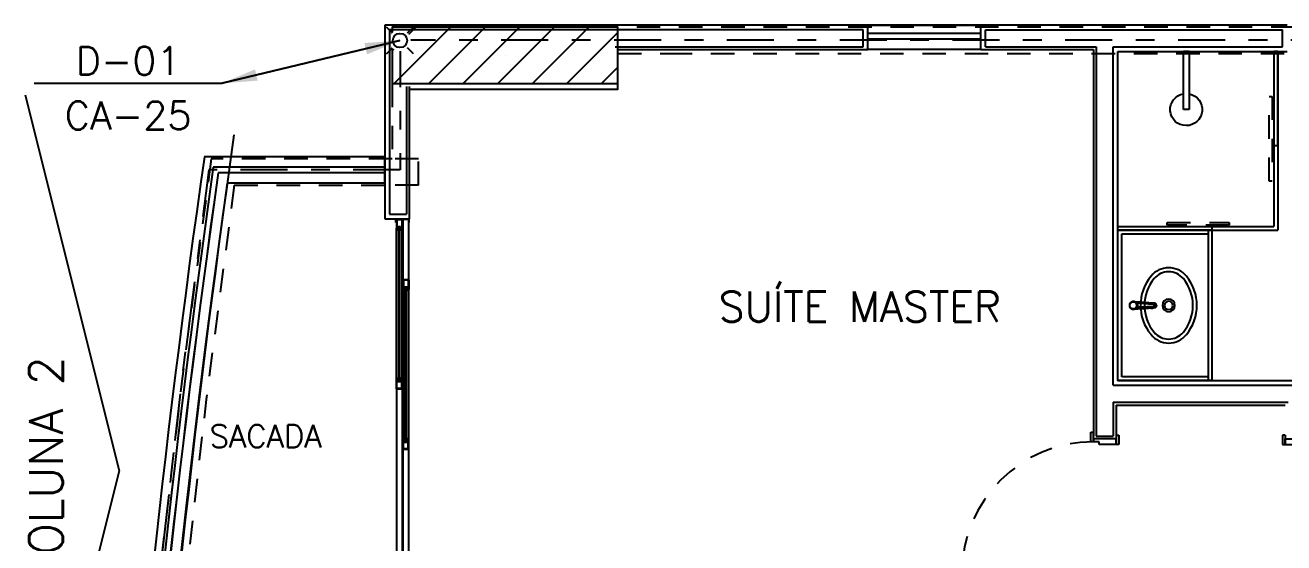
# Model space of a CAD drawing. Header units: millimetres. Extents: x 188.6 to 263.2, y 40.1 to 120.1.
# Drawn here: x 205.62 to 212.32, y 78.54 to 81.29 of the extents above; entities that cross this region are included whole.
import ezdxf
from ezdxf.enums import TextEntityAlignment as Align

# ---------------------------------------------------------------- set-up
doc = ezdxf.new("R2010")
doc.units = ezdxf.units.MM
doc.set_wipeout_variables(frame=1)
for name, pattern in [('ACAD_ISO14W100', [24, 12, -3, 0, -3, 0, -3, 0, -3]), ('DASHDOT2', [0.5, 0.25, -0.125, 0, -0.125]), ('HIDDEN2', [0.1875, 0.125, -0.0625]), ('XREF-TIPO$0$HIDDEN2', [0.1875, 0.125, -0.0625])]:
    doc.linetypes.add(name, pattern=pattern)
for name, color, linetype in [('ARQ', 8, 'Continuous'), ('ARQ-TXT', 8, 'Continuous'), ('ESTR-PILARES', 11, 'Continuous'), ('ESTR-VIGAS', 11, 'HIDDEN2'), ('ESTRUTURA', 7, 'Continuous'), ('SPDA-COL', 7, 'Continuous'), ('SPDA-D', 164, 'Continuous'), ('SPDA-MALHA', 162, 'ACAD_ISO14W100')]:
    doc.layers.add(name, color=color, linetype=linetype)
doc.styles.add('60-75', font='romans.shx', dxfattribs={"height": 0.12})
doc.styles.add('MC-ROMANS', font='romans')
doc.styles.add('ROMANS', font='ROMANS.SHX', dxfattribs={"height": 0.15})
doc.dimstyles.new('IND75', dxfattribs={"dimtxt": 0.15, "dimasz": 0.1875, "dimexe": 0.15, "dimexo": 0, "dimgap": 0.1, "dimtad": 1, "dimzin": 10, "dimdsep": 46, "dimtxsty": '60-75', "dimcen": 0, "dimclrd": 256, "dimclre": 1, "dimclrt": 256, "dimadec": 0, "dimazin": 0, "dimtfac": 1, "dimtix": 1, "dimtmove": 2, "dimatfit": 3, "dimfxl": 0.15, "dimtolj": 1, "dimtzin": 6, "dimarcsym": 0})

# ---------------------------------------------------------------- blocks, each defined once
blk = doc.blocks.new('INDU')
at = {"color": 7}
blk.add_line((-0.005, 0), (0.005, 0), dxfattribs=at)
at = {"style": 'ROMANS'}
for tag, p in [('TQ-01', (0, 0.001189)), ('100', (0, -0.001718))]:
    blk.add_attdef(tag, text='', height=0.0015, dxfattribs=at).set_placement(p, align=Align.MIDDLE)
blk = doc.blocks.new('cap')
blk.add_wipeout([(0.0003, 0.075), (-0.0036, 0.0749), (-0.0076, 0.0746), (-0.0115, 0.0741), (-0.0153, 0.0734), (-0.0191, 0.0725), (-0.0229, 0.0714), (-0.0266, 0.0701), (-0.0302, 0.0686), (-0.0338, 0.067), (-0.0373, 0.0651), (-0.0406, 0.0631), (-0.0439, 0.0608), (-0.047, 0.0585), (-0.05, 0.0559), (-0.0528, 0.0532), (-0.0555, 0.0504), (-0.0581, 0.0474), (-0.0605, 0.0443), (-0.0627, 0.0411), (-0.0648, 0.0377), (-0.0667, 0.0343), (-0.0684, 0.0308), (-0.0699, 0.0271), (-0.0712, 0.0234), (-0.0724, 0.0197), (-0.0733, 0.0159), (-0.074, 0.012), (-0.0746, 0.0081), (-0.0749, 0.0042), (-0.075, 0.0003), (-0.0749, -0.0036), (-0.0746, -0.0076), (-0.0741, -0.0115), (-0.0734, -0.0153), (-0.0725, -0.0191), (-0.0714, -0.0229), (-0.0701, -0.0266), (-0.0686, -0.0302), (-0.067, -0.0338), (-0.0651, -0.0373), (-0.0631, -0.0406), (-0.0608, -0.0439), (-0.0585, -0.047), (-0.0559, -0.05), (-0.0532, -0.0528), (-0.0504, -0.0555), (-0.0474, -0.0581), (-0.0443, -0.0605), (-0.0411, -0.0627), (-0.0377, -0.0648), (-0.0343, -0.0667), (-0.0308, -0.0684), (-0.0271, -0.0699), (-0.0234, -0.0712), (-0.0197, -0.0724), (-0.0159, -0.0733), (-0.012, -0.074), (-0.0081, -0.0746), (-0.0042, -0.0749), (-0.0003, -0.075), (0.0036, -0.0749), (0.0076, -0.0746), (0.0115, -0.0741), (0.0153, -0.0734), (0.0191, -0.0725), (0.0229, -0.0714), (0.0266, -0.0701), (0.0302, -0.0686), (0.0338, -0.067), (0.0373, -0.0651), (0.0406, -0.0631), (0.0439, -0.0608), (0.047, -0.0585), (0.05, -0.0559), (0.0528, -0.0532), (0.0555, -0.0504), (0.0581, -0.0474), (0.0605, -0.0443), (0.0627, -0.0411), (0.0648, -0.0377), (0.0667, -0.0343), (0.0684, -0.0308), (0.0699, -0.0271), (0.0712, -0.0234), (0.0724, -0.0197), (0.0733, -0.0159), (0.074, -0.012), (0.0746, -0.0081), (0.0749, -0.0042), (0.075, -0.0003), (0.0749, 0.0036), (0.0746, 0.0076), (0.0741, 0.0115), (0.0734, 0.0153), (0.0725, 0.0191), (0.0714, 0.0229), (0.0701, 0.0266), (0.0686, 0.0302), (0.067, 0.0338), (0.0651, 0.0373), (0.0631, 0.0406), (0.0608, 0.0439), (0.0585, 0.047), (0.0559, 0.05), (0.0532, 0.0528), (0.0504, 0.0555), (0.0474, 0.0581), (0.0443, 0.0605), (0.0411, 0.0627), (0.0377, 0.0648), (0.0343, 0.0667), (0.0308, 0.0684), (0.0271, 0.0699), (0.0234, 0.0712), (0.0197, 0.0724), (0.0159, 0.0733), (0.012, 0.074), (0.0081, 0.0746), (0.0042, 0.0749)])
for p, q in [((-0.053, 0.053), (-0.0955, 0.0955)), ((0.053, 0.053), (0.0955, 0.0955)), ((-0.0955, -0.0955), (-0.053, -0.053)), ((0.0955, -0.0955), (0.053, -0.053))]:
    blk.add_line(p, q)
blk.add_circle((0, 0), 0.0504)
blk = doc.blocks.new('XREF-TIPO$0$CHUVEIRO')
at = {"color": 0}
for p, q in [((216.39, 104.5817), (216.39, 104.8912)), ((216.39, 104.8912), (216.42, 104.8912)), ((216.42, 104.8912), (216.42, 104.5817)), ((216.39, 104.5817), (216.42, 104.5817))]:
    blk.add_line(p, q, dxfattribs=at)
at = {"color": 0, "extrusion": (0, 0, -1)}
blk.add_ellipse((216.4058, 104.8916), major_axis=(-0.0851, 0), ratio=1, start_param=4.898771, end_param=10.827741, dxfattribs=at)
blk = doc.blocks.new('XREF-TIPO$0$L59_p')
at = {"color": 252}
blk.add_lwpolyline([(0.1556, 0.0941, 0.358974), (-0.1556, 0.0941, 0.471698), (-0.1556, -0.0941, 0.358974), (0.1556, -0.0941, 0.471698)], format="xyb", close=True, dxfattribs=at)
for points in [[(0.1422, 0.0779, 0.358974), (-0.1422, 0.0779, 0.471698), (-0.1422, -0.0779, 0.358974), (0.1422, -0.0779, 0.471698)], [(0, 0.0225, 1), (0, -0.0225, 1)]]:
    blk.add_lwpolyline(points, format="xyb", close=True)
blk.add_lwpolyline([(0.0335, 0, 336.274616), (0.0335, -0.0004)], format="xyb")
blk = doc.blocks.new('XREF-TIPO$0$1198c35_p')
for p, q in [((-0.0114, 0.0111), (-0.0114, 0.0115)), ((-0.0114, 0.0111), (-0.0114, 0.0111)), ((0.0297, 0.0128), (0.0297, 0.0128)), ((0.0297, 0.0126), (0.0297, 0.0127)), ((0.004, -0.0054), (0.004, -0.0073)), ((0.004, -0.0054), (0.0141, -0.0054)), ((0.0141, -0.0073), (0.004, -0.0073)), ((0.0141, -0.0054), (0.0141, -0.0073)), ((0.0054, -0.0974), (0.0128, -0.0974)), ((0.0061, -0.1075), (0.0121, -0.1075)), ((0.0226, -0.0968), (0.0226, -0.097))]:
    blk.add_line(p, q)
for points in [[(-0.0077, -0.0516, 0), (-0.0078, -0.0508, 0), (-0.0078, -0.0496, 0), (-0.0079, -0.0488, 0), (-0.008, -0.0479, 0), (-0.008, -0.0476, 0), (-0.008, -0.0474, 0), (-0.008, -0.0471, 0), (-0.008, -0.0468, 0), (-0.008, -0.0466, 0), (-0.0081, -0.0463, 0), (-0.0082, -0.0435, 0), (-0.0084, -0.0409, 0), (-0.0086, -0.0384, 0), (-0.0087, -0.0361, 0), (-0.0088, -0.0347, 0), (-0.0089, -0.033, 0), (-0.009, -0.0313, 0), (-0.0091, -0.0297, 0), (-0.0092, -0.0281, 0), (-0.0094, -0.0246, 0), (-0.0096, -0.0211, 0), (-0.0098, -0.0177, 0), (-0.01, -0.0141, 0), (-0.0104, -0.0076, 0), (-0.0108, -0.0012, 0), (-0.0111, 0.005, 0), (-0.0114, 0.0111, 0)], [(-0.0088, -0.0025, 0), (-0.0096, 0.0002, 0), (-0.0102, 0.003, 0), (-0.0109, 0.0065, 0), (-0.0112, 0.0086, 0), (-0.0113, 0.0098, 0), (-0.0114, 0.0105, 0), (-0.0114, 0.0108, 0), (-0.0114, 0.0108, 0), (-0.0114, 0.0109, 0), (-0.0114, 0.011, 0), (-0.0114, 0.011, 0), (-0.0114, 0.0111, 0), (-0.0114, 0.0111, 0), (-0.0114, 0.0111, 0), (-0.0114, 0.0111, 0), (-0.0114, 0.0111, 0), (-0.0114, 0.0111, 0)], [(-0.0086, 0.0036, 0), (-0.0081, 0.0025, 0), (-0.0079, 0.0012, 0), (-0.008, -0.0002, 0), (-0.0084, -0.0016, 0), (-0.0088, -0.0025, 0)], [(-0.0086, 0.0036, 0), (-0.0082, 0.0029, 0), (-0.0075, 0.0019, 0), (-0.0067, 0.001, 0), (-0.0058, 0, 0), (-0.0047, -0.0009, 0), (-0.0035, -0.0019, 0), (-0.0023, -0.0027, 0), (-0.0014, -0.0033, 0), (-0.0005, -0.0037, 0), (0.0005, -0.0042, 0), (0.0014, -0.0046, 0)], [(0.0194, -0.0033, 0), (0.0205, -0.0026, 0), (0.022, -0.0016, 0), (0.0233, -0.0004, 0), (0.0242, 0.0004, 0), (0.0251, 0.0013, 0), (0.0257, 0.0022, 0), (0.0264, 0.0031, 0), (0.027, 0.0042, 0), (0.0277, 0.0053, 0)], [(0.0279, 0.0002, 0), (0.0277, -0.0007, 0), (0.0274, -0.0016, 0), (0.0271, -0.0024, 0), (0.0267, -0.0032, 0), (0.0264, -0.0037, 0), (0.026, -0.0042, 0), (0.0258, -0.0045, 0), (0.0255, -0.0047, 0), (0.0252, -0.005, 0), (0.0248, -0.0052, 0), (0.0244, -0.0054, 0), (0.0242, -0.0055, 0), (0.0239, -0.0056, 0), (0.0236, -0.0057, 0), (0.0232, -0.0058, 0), (0.0227, -0.0059, 0), (0.0221, -0.006, 0), (0.0217, -0.006, 0), (0.0213, -0.0061, 0), (0.0209, -0.0062, 0), (0.0208, -0.0063, 0), (0.0206, -0.0063, 0), (0.0204, -0.0064, 0), (0.0203, -0.0065, 0)], [(0.0297, 0.0125, 0), (0.0285, -0.0088, 0), (0.0273, -0.0301, 0), (0.0259, -0.0514, 0), (0.0247, -0.0689, 0), (0.0234, -0.0865, 0), (0.0227, -0.0952, 0), (0.0226, -0.0962, 0), (0.0226, -0.0966, 0), (0.0226, -0.0968, 0)], [(0.0277, 0.0053, 0), (0.0273, 0.0042, 0), (0.0272, 0.0029, 0), (0.0274, 0.0015, 0), (0.0279, 0.0002, 0)], [(0.0297, 0.0125, 0), (0.0297, 0.0125, 0), (0.0297, 0.0125, 0), (0.0297, 0.0125, 0), (0.0297, 0.0125, 0), (0.0297, 0.0125, 0), (0.0297, 0.0125, 0), (0.0297, 0.0125, 0), (0.0297, 0.0124, 0), (0.0297, 0.0124, 0), (0.0297, 0.0123, 0), (0.0296, 0.0123, 0), (0.0296, 0.0121, 0), (0.0296, 0.0112, 0), (0.0295, 0.0103, 0), (0.0291, 0.0066, 0), (0.0285, 0.0029, 0), (0.0279, 0.0002, 0)], [(0.0011, -0.0071, 0), (0.0011, -0.0071, 0), (0.001, -0.0071, 0), (0.0008, -0.0071, 0), (0.0006, -0.0071, 0), (0.0003, -0.0071, 0), (0, -0.0071, 0), (-0.0008, -0.0073, 0), (-0.0016, -0.0074, 0), (-0.0021, -0.0075, 0), (-0.0027, -0.0075, 0), (-0.003, -0.0076, 0), (-0.0034, -0.0076, 0), (-0.0037, -0.0076, 0), (-0.004, -0.0075, 0), (-0.0042, -0.0075, 0), (-0.0045, -0.0074, 0), (-0.0048, -0.0074, 0), (-0.0051, -0.0073, 0), (-0.0055, -0.0071, 0), (-0.0059, -0.0069, 0), (-0.0061, -0.0067, 0), (-0.0064, -0.0066, 0), (-0.0067, -0.0062, 0), (-0.0071, -0.0059, 0), (-0.0074, -0.0055, 0), (-0.0077, -0.0051, 0), (-0.008, -0.0044, 0), (-0.0084, -0.0037, 0), (-0.0086, -0.0031, 0), (-0.0088, -0.0025, 0)], [(-0.0058, -0.0785, 0), (-0.0059, -0.0776, 0), (-0.0059, -0.0772, 0), (-0.006, -0.0767, 0), (-0.006, -0.0762, 0), (-0.006, -0.0756, 0), (-0.0061, -0.0751, 0), (-0.0061, -0.0748, 0), (-0.0061, -0.0745, 0), (-0.0061, -0.0742, 0), (-0.0063, -0.0726, 0), (-0.0064, -0.0709, 0), (-0.0065, -0.0691, 0), (-0.0066, -0.0672, 0), (-0.0068, -0.0652, 0), (-0.0069, -0.0632, 0), (-0.007, -0.0614, 0), (-0.0072, -0.0597, 0), (-0.0073, -0.0579, 0), (-0.0074, -0.0561, 0), (-0.0074, -0.0556, 0), (-0.0075, -0.0551, 0), (-0.0075, -0.0549, 0), (-0.0075, -0.0548, 0), (-0.0075, -0.0547, 0), (-0.0075, -0.0544, 0), (-0.0076, -0.054, 0), (-0.0076, -0.0534, 0), (-0.0076, -0.0527, 0), (-0.0077, -0.0518, 0), (-0.0077, -0.0516, 0)], [(0.0011, -0.0071, 0), (0.0012, -0.0103, 0), (0.0013, -0.0136, 0), (0.0014, -0.0172, 0), (0.0015, -0.021, 0), (0.0016, -0.0245, 0), (0.0017, -0.0281, 0), (0.0017, -0.0293, 0), (0.0017, -0.0303, 0), (0.0017, -0.0312, 0), (0.0017, -0.0322, 0), (0.0018, -0.0332, 0), (0.0019, -0.0389, 0), (0.002, -0.0445, 0), (0.002, -0.0456, 0), (0.002, -0.0467, 0), (0.002, -0.0478, 0), (0.0021, -0.049, 0), (0.0021, -0.0501, 0), (0.0021, -0.0512, 0), (0.0021, -0.0523, 0), (0.0022, -0.0534, 0), (0.0023, -0.0572, 0), (0.0024, -0.0609, 0), (0.0025, -0.0645, 0), (0.0026, -0.0679, 0), (0.0027, -0.0708, 0), (0.0028, -0.0735, 0), (0.0028, -0.0742, 0), (0.0028, -0.0749, 0), (0.0029, -0.0756, 0), (0.0029, -0.0763, 0), (0.0029, -0.077, 0), (0.0029, -0.0777, 0), (0.003, -0.0798, 0), (0.0031, -0.0818, 0), (0.0032, -0.0839, 0), (0.0033, -0.0859, 0), (0.0035, -0.0879, 0), (0.0036, -0.0898, 0), (0.0036, -0.0902, 0), (0.0036, -0.0906, 0), (0.0036, -0.091, 0), (0.0037, -0.0914, 0), (0.0037, -0.0917, 0), (0.0037, -0.0921, 0), (0.0037, -0.0925, 0), (0.0038, -0.0929, 0), (0.0038, -0.0933, 0), (0.0038, -0.0936, 0), (0.0038, -0.0939, 0), (0.0039, -0.0942, 0), (0.0039, -0.0944, 0), (0.0039, -0.0946, 0), (0.0039, -0.0948, 0), (0.004, -0.095, 0), (0.004, -0.0952, 0), (0.0041, -0.0953, 0), (0.0041, -0.0955, 0), (0.0042, -0.0956, 0), (0.0043, -0.096, 0), (0.0045, -0.0963, 0), (0.0047, -0.0966, 0), (0.0049, -0.0969, 0), (0.0051, -0.0971, 0), (0.0054, -0.0974, 0)], [(0.0128, -0.0974, 0), (0.0131, -0.0971, 0), (0.0134, -0.0967, 0), (0.0136, -0.0964, 0), (0.0138, -0.096, 0), (0.014, -0.0957, 0), (0.0141, -0.0954, 0), (0.0143, -0.0948, 0), (0.0144, -0.0943, 0), (0.0144, -0.0937, 0), (0.0144, -0.0931, 0), (0.0151, -0.0844, 0), (0.0164, -0.0669, 0), (0.0176, -0.0494, 0), (0.019, -0.028, 0), (0.0203, -0.0065, 0)], [(0.0203, -0.0065, 0), (0.0188, -0.0069, 0), (0.0173, -0.0071, 0), (0.0157, -0.0072, 0), (0.0141, -0.0073, 0)], [(0.0194, -0.0033, 0), (0.0199, -0.0051, 0), (0.0203, -0.0065, 0)], [(-0.0039, -0.0992, 0), (-0.004, -0.0989, 0), (-0.0041, -0.0984, 0), (-0.0042, -0.0979, 0), (-0.0043, -0.0976, 0), (-0.0043, -0.0975, 0), (-0.0043, -0.0975, 0), (-0.0043, -0.0975, 0), (-0.0043, -0.0974, 0), (-0.0043, -0.0974, 0), (-0.0043, -0.0974, 0), (-0.0043, -0.0974, 0), (-0.0043, -0.0974, 0), (-0.0043, -0.0974, 0), (-0.0043, -0.0974, 0), (-0.0043, -0.0974, 0), (-0.0045, -0.0962, 0), (-0.0045, -0.0954, 0), (-0.0046, -0.0947, 0), (-0.0046, -0.0939, 0), (-0.0047, -0.0932, 0), (-0.0048, -0.0925, 0), (-0.0048, -0.0918, 0), (-0.0049, -0.0913, 0), (-0.0049, -0.0907, 0), (-0.0049, -0.0902, 0), (-0.005, -0.0897, 0)], [(-0.0002, -0.1049, 0), (-0.001, -0.1041, 0), (-0.0018, -0.1032, 0), (-0.0024, -0.1023, 0), (-0.003, -0.1014, 0), (-0.0033, -0.1007, 0), (-0.0036, -0.1001, 0), (-0.0038, -0.0994, 0), (-0.0039, -0.0992, 0)], [(0.0054, -0.0974, 0), (0.005, -0.0977, 0), (0.0047, -0.0981, 0), (0.0043, -0.0985, 0), (0.0039, -0.099, 0), (0.0035, -0.0994, 0), (0.0032, -0.0998, 0), (0.0028, -0.1003, 0), (0.0024, -0.1007, 0), (0.0021, -0.1011, 0), (0.0017, -0.1015, 0), (0.0014, -0.1019, 0), (0.0011, -0.1023, 0), (0.0009, -0.1027, 0), (0.0006, -0.103, 0), (0.0004, -0.1034, 0), (0.0002, -0.1036, 0), (0.0001, -0.1039, 0), (-0.0001, -0.1041, 0), (-0.0002, -0.1043, 0), (-0.0002, -0.1045, 0), (-0.0003, -0.1046, 0), (-0.0003, -0.1048, 0), (-0.0003, -0.1048, 0), (-0.0002, -0.1049, 0)], [(0.0061, -0.1075, 0), (0.0047, -0.1075, 0), (0.0033, -0.1071, 0), (0.0021, -0.1066, 0), (0.0015, -0.1063, 0)], [(0.0059, -0.1082, 0), (0.0056, -0.1081, 0), (0.005, -0.1079, 0), (0.0045, -0.1078, 0), (0.004, -0.1076, 0), (0.0036, -0.1074, 0), (0.003, -0.1071, 0), (0.0025, -0.1069, 0), (0.0021, -0.1066, 0)], [(0.0054, -0.0974, 0), (0.0054, -0.0981, 0), (0.0055, -0.0988, 0), (0.0055, -0.0996, 0), (0.0056, -0.1003, 0), (0.0056, -0.101, 0), (0.0057, -0.1016, 0), (0.0057, -0.1023, 0), (0.0057, -0.103, 0), (0.0058, -0.1036, 0), (0.0058, -0.1042, 0), (0.0059, -0.1046, 0), (0.0059, -0.105, 0), (0.0059, -0.1054, 0), (0.0059, -0.1058, 0), (0.006, -0.1063, 0), (0.006, -0.1066, 0), (0.006, -0.1069, 0), (0.0061, -0.1072, 0), (0.0061, -0.1074, 0), (0.0061, -0.1075, 0)], [(0.0061, -0.1075, 0), (0.0064, -0.1077, 0), (0.0069, -0.1079, 0), (0.0072, -0.1081, 0), (0.0074, -0.1081, 0), (0.0077, -0.1082, 0), (0.0078, -0.1082, 0), (0.0079, -0.1083, 0), (0.008, -0.1083, 0), (0.0081, -0.1083, 0)], [(0.0081, -0.1083, 0), (0.0071, -0.1083, 0), (0.007, -0.1083, 0)], [(0.007, -0.1083, 0), (0.008, -0.1084, 0), (0.0088, -0.1085, 0), (0.0095, -0.1084, 0), (0.0103, -0.1084, 0), (0.011, -0.1084, 0)], [(0.0081, -0.1083, 0), (0.0082, -0.1083, 0), (0.0084, -0.1084, 0), (0.0085, -0.1084, 0), (0.0086, -0.1084, 0), (0.0087, -0.1084, 0), (0.0088, -0.1084, 0), (0.0089, -0.1084, 0), (0.0089, -0.1084, 0), (0.0089, -0.1084, 0), (0.009, -0.1084, 0), (0.009, -0.1084, 0), (0.0091, -0.1084, 0), (0.0091, -0.1084, 0), (0.0092, -0.1084, 0), (0.0092, -0.1084, 0), (0.0093, -0.1084, 0), (0.0094, -0.1084, 0), (0.0095, -0.1084, 0), (0.0096, -0.1084, 0), (0.0098, -0.1083, 0), (0.0101, -0.1083, 0)], [(0.0101, -0.1083, 0), (0.0102, -0.1083, 0), (0.0103, -0.1082, 0), (0.0104, -0.1082, 0), (0.0107, -0.1082, 0), (0.0109, -0.1081, 0), (0.0111, -0.108, 0), (0.0114, -0.1079, 0), (0.0116, -0.1078, 0), (0.0121, -0.1075, 0)], [(0.011, -0.1084, 0), (0.0101, -0.1083, 0)], [(0.0121, -0.1075, 0), (0.0121, -0.1074, 0), (0.0121, -0.1072, 0), (0.0121, -0.107, 0), (0.0121, -0.1068, 0), (0.0122, -0.1065, 0), (0.0122, -0.1061, 0), (0.0122, -0.1057, 0), (0.0123, -0.1052, 0), (0.0123, -0.1047, 0), (0.0123, -0.1042, 0), (0.0124, -0.1036, 0), (0.0124, -0.103, 0), (0.0125, -0.1024, 0), (0.0125, -0.102, 0), (0.0125, -0.1013, 0), (0.0126, -0.1005, 0), (0.0126, -0.0998, 0), (0.0127, -0.0991, 0), (0.0127, -0.0986, 0), (0.0127, -0.098, 0), (0.0128, -0.0974, 0)], [(0.0121, -0.1075, 0), (0.0135, -0.1075, 0), (0.0148, -0.1071, 0), (0.0161, -0.1066, 0), (0.0166, -0.1063, 0)], [(0.0128, -0.0974, 0), (0.0138, -0.0984, 0), (0.0147, -0.0995, 0), (0.0156, -0.1005, 0), (0.0164, -0.1015, 0), (0.0171, -0.1025, 0), (0.0177, -0.1033, 0), (0.0181, -0.1039, 0), (0.0183, -0.1044, 0), (0.0184, -0.1048, 0), (0.0184, -0.1049, 0)], [(0.0184, -0.1049, 0), (0.018, -0.1053, 0), (0.0176, -0.1056, 0), (0.0172, -0.1059, 0), (0.0171, -0.106, 0), (0.017, -0.1061, 0), (0.0169, -0.1061, 0), (0.0168, -0.1062, 0), (0.0167, -0.1062, 0), (0.0167, -0.1062, 0), (0.0166, -0.1063, 0), (0.0166, -0.1063, 0), (0.0166, -0.1063, 0), (0.0166, -0.1063, 0)], [(0.0222, -0.0989, 0), (0.0222, -0.0989, 0), (0.0219, -0.0997, 0), (0.0215, -0.1006, 0), (0.0211, -0.1014, 0), (0.0206, -0.1024, 0), (0.0199, -0.1033, 0), (0.0192, -0.1041, 0), (0.0184, -0.1049, 0)], [(0.0226, -0.097, 0), (0.0226, -0.097, 0), (0.0225, -0.0975, 0), (0.0224, -0.0979, 0), (0.0223, -0.0984, 0), (0.0222, -0.0989, 0), (0.0222, -0.0989, 0)]]:
    blk.add_polyline3d(points)
blk.add_circle((0.0091, 0.0144), 0.0191)
for centre, radius, start, end in [((0.0091, 0.0144), 0.0207, 0, 211.20826), ((0.0091, 0.0144), 0.0204, 284.46664, 255.53336), ((0.0091, 0.0144), 0.0195, 0, 180), ((0.0091, 0.0144), 0.0195, 180, 0), ((0.0091, 0.0144), 0.0195, 180, 270), ((0.0091, 0.0144), 0.0195, 270, 0), ((0.0091, 0.0144), 0.0207, 334.10447, 0), ((-0.568, 0.0551), 0.5726, 353.75954, 354.01498), ((0.0039, 0.0193), 0.0265, 264.04055, 270.13401), ((0.009, 0.0145), 0.0205, 248.47374, 255.93241), ((0.0092, 0.0145), 0.0205, 284.0619, 300.00272), ((3.0095, 0.1438), 3.0235, 184.21554, 184.42916), ((0.0089, -0.095), 0.0135, 227.24072, 236.8896), ((0.0083, -0.0975), 0.0109, 257.22833, 263.09632), ((0.0098, -0.0976), 0.0109, 276.44562, 282.36143), ((0.0092, -0.0949), 0.0136, 282.40009, 303.03323)]:
    blk.add_arc(centre, radius, start, end)
blk = doc.blocks.new('XREF-TIPO$0$A$C2D591F4F')
at = {"color": 0}
blk.add_blockref('XREF-TIPO$0$L59_p', (0.2, 0.209), dxfattribs=at)
at = {"color": 0, "rotation": 180}
blk.add_blockref('XREF-TIPO$0$1198c35_p', (0.2091, 0.035), dxfattribs=at)
blk = doc.blocks.new('XREF-TIPO$0$PORTA 70')
at = {"color": 0}
for p, q in [((36.2665, 23.8835), (36.2815, 23.8835)), ((36.2665, 23.8335), (36.2665, 23.8835)), ((36.2815, 23.8335), (36.2815, 23.8835)), ((36.2815, 23.8485), (36.2815, 23.8335)), ((36.4015, 23.8485), (36.2815, 23.8485)), ((36.4015, 23.8685), (36.4165, 23.8685)), ((36.4015, 23.8685), (36.4015, 23.8185)), ((36.4015, 23.8185), (36.4015, 23.8485)), ((36.4165, 23.8685), (36.4165, 23.8185)), ((36.2815, 23.8335), (36.2665, 23.8335)), ((36.3115, 23.8335), (36.2815, 23.8335)), ((36.3115, 23.8185), (36.3115, 23.8335)), ((36.4015, 23.8185), (36.3115, 23.8185)), ((36.4165, 23.8185), (36.4015, 23.8185)), ((36.2665, 23.0835), (36.2665, 23.1335)), ((36.2815, 23.1335), (36.3115, 23.1335)), ((36.2815, 23.0835), (36.2815, 23.1335)), ((36.2815, 23.1185), (36.4015, 23.1185)), ((36.3115, 23.1485), (36.4015, 23.1485)), ((36.3115, 23.1335), (36.3115, 23.1485)), ((36.4015, 23.1485), (36.4165, 23.1485)), ((36.4015, 23.1185), (36.4015, 23.1485)), ((36.4015, 23.1485), (36.4015, 23.0985)), ((36.4165, 23.1485), (36.4165, 23.0985)), ((36.2815, 23.0835), (36.2665, 23.0835)), ((36.4165, 23.0985), (36.4015, 23.0985))]:
    blk.add_line(p, q, dxfattribs=at)
blk.add_lwpolyline([(36.2815, 23.1635), (36.2815, 23.1335), (35.5815, 23.1335), (35.5815, 23.1635)], close=True, dxfattribs=at)
at = {"color": 0, "linetype": 'XREF-TIPO$0$HIDDEN2'}
blk.add_arc((36.2815, 23.1335), 0.7, 90, 180, dxfattribs=at)
blk = doc.blocks.new('XREF-TIPO$0$A$C491F7D64-flat-1')
for p, q in [((-0.057, 0.03), (-0.005, 0.03)), ((-0.057, 0.03), (-0.057, 0)), ((-0.055, 0.028), (-0.019, 0.028)), ((-0.055, 0.002), (-0.055, 0.028)), ((-0.055, 0.002), (-0.007, 0.002)), ((-0.019, 0.028), (-0.019, 0.008)), ((-0.007, 0.008), (-0.019, 0.008)), ((-0.017, 0.03), (-0.017, 0.02)), ((-0.005, 0.02), (-0.017, 0.02)), ((-0.017, 0.02), (-0.017, 0.01)), ((-0.005, 0.01), (-0.017, 0.01)), ((-0.005, 0.0195), (-0.0165, 0.0195)), ((0, 0.0185), (-0.0165, 0.0185)), ((0, 0.0115), (-0.0165, 0.0115)), ((-0.005, 0.0105), (-0.0165, 0.0105)), ((-0.015, 0.028), (-0.015, 0.022)), ((-0.015, 0.028), (-0.007, 0.028)), ((-0.007, 0.022), (-0.015, 0.022)), ((-0.007, 0.028), (-0.007, 0.022)), ((-0.007, 0.008), (-0.007, 0.002)), ((-0.005, 0.03), (-0.005, 0.02)), ((-0.005, 0.01), (-0.005, 0)), ((-0.0045, 0.02), (-0.0045, 0.025)), ((-0.0045, 0.01), (-0.0045, 0.005)), ((0, 0.02), (0, 0.0185)), ((0, 0.01), (0, 0.0115)), ((-0.057, 0), (-0.005, 0)), ((-0.055, 0), (-0.055, 0))]:
    blk.add_line(p, q)
for centre, radius, start, end in [((-0.0165, 0.019), 0.0005, 90, 270), ((-0.0165, 0.011), 0.0005, 90, 270), ((-0.005, 0.02), 0.0005, 270, 0), ((-0.005, 0.01), 0.0005, 0, 90), ((-0.005, 0.02), 0.005, 0, 84.26083), ((-0.005, 0.01), 0.005, 275.73917, 0)]:
    blk.add_arc(centre, radius, start, end)
blk = doc.blocks.new('XREF-TIPO$0$A$C70231090-flat-1')
for p, q in [((-0.055, 0.02), (-0.055, 0.0185)), ((-0.055, 0.0185), (-0.0385, 0.0185)), ((-0.055, 0.0115), (-0.0385, 0.0115)), ((-0.055, 0.01), (-0.055, 0.0115)), ((-0.0505, 0.02), (-0.0505, 0.025)), ((-0.0505, 0.01), (-0.0505, 0.005)), ((0, 0.03), (-0.05, 0.03)), ((-0.05, 0.03), (-0.05, 0.02)), ((-0.05, 0.02), (-0.038, 0.02)), ((-0.05, 0.0195), (-0.0385, 0.0195)), ((-0.05, 0.0105), (-0.0385, 0.0105)), ((-0.05, 0.01), (-0.05, 0)), ((-0.05, 0.01), (-0.038, 0.01)), ((-0.04, 0.028), (-0.048, 0.028)), ((-0.048, 0.028), (-0.048, 0.022)), ((-0.048, 0.022), (-0.04, 0.022)), ((-0.048, 0.008), (-0.036, 0.008)), ((-0.048, 0.008), (-0.048, 0.002)), ((-0.002, 0.002), (-0.048, 0.002)), ((-0.04, 0.028), (-0.04, 0.022)), ((-0.038, 0.03), (-0.038, 0.02)), ((-0.038, 0.02), (-0.038, 0.01)), ((-0.002, 0.028), (-0.036, 0.028)), ((-0.036, 0.028), (-0.036, 0.008)), ((-0.002, 0.019), (-0.002, 0.028)), ((-0.002, 0.002), (-0.002, 0.019)), ((-0.002, 0.019), (-0.002, 0.019)), ((0, 0.017), (0, 0.03)), ((0, 0.002), (0, 0.017)), ((0, 0.017), (0, 0.017)), ((0, 0), (0, 0.002)), ((0, 0.002), (0, 0.002)), ((0, 0), (-0.05, 0))]:
    blk.add_line(p, q)
for centre, radius, start, end in [((-0.05, 0.02), 0.005, 95.73917, 180), ((-0.05, 0.01), 0.005, 180, 264.26083), ((-0.05, 0.02), 0.0005, 180, 270), ((-0.05, 0.01), 0.0005, 90, 180), ((-0.0385, 0.019), 0.0005, 270, 90), ((-0.0385, 0.011), 0.0005, 270, 90)]:
    blk.add_arc(centre, radius, start, end)
blk = doc.blocks.new('XREF-TIPO$0$A$C491F7D64-flat-2')
for p, q in [((-0.057, 0.03), (-0.005, 0.03)), ((-0.057, 0.03), (-0.057, 0)), ((-0.055, 0.028), (-0.019, 0.028)), ((-0.055, 0.002), (-0.055, 0.028)), ((-0.055, 0.002), (-0.007, 0.002)), ((-0.019, 0.028), (-0.019, 0.008)), ((-0.007, 0.008), (-0.019, 0.008)), ((-0.017, 0.03), (-0.017, 0.02)), ((-0.005, 0.02), (-0.017, 0.02)), ((-0.017, 0.02), (-0.017, 0.01)), ((-0.005, 0.01), (-0.017, 0.01)), ((-0.005, 0.0195), (-0.0165, 0.0195)), ((0, 0.0185), (-0.0165, 0.0185)), ((0, 0.0115), (-0.0165, 0.0115)), ((-0.005, 0.0105), (-0.0165, 0.0105)), ((-0.015, 0.028), (-0.015, 0.022)), ((-0.015, 0.028), (-0.007, 0.028)), ((-0.007, 0.022), (-0.015, 0.022)), ((-0.007, 0.028), (-0.007, 0.022)), ((-0.007, 0.008), (-0.007, 0.002)), ((-0.005, 0.03), (-0.005, 0.02)), ((-0.005, 0.01), (-0.005, 0)), ((-0.0045, 0.02), (-0.0045, 0.025)), ((-0.0045, 0.01), (-0.0045, 0.005)), ((0, 0.02), (0, 0.0185)), ((0, 0.01), (0, 0.0115)), ((-0.057, 0), (-0.005, 0)), ((-0.055, 0), (-0.055, 0))]:
    blk.add_line(p, q)
for centre, radius, start, end in [((-0.0165, 0.019), 0.0005, 90, 270), ((-0.0165, 0.011), 0.0005, 90, 270), ((-0.005, 0.02), 0.0005, 270, 0), ((-0.005, 0.01), 0.0005, 0, 90), ((-0.005, 0.02), 0.005, 0, 84.26083), ((-0.005, 0.01), 0.005, 275.73917, 0)]:
    blk.add_arc(centre, radius, start, end)
blk = doc.blocks.new('XREF-TIPO$0$A$C491F7D64-flat-3')
for p, q in [((0, 0.02), (0, 0.0185)), ((0, 0.0185), (0.0165, 0.0185)), ((0, 0.01), (0, 0.0115)), ((0, 0.0115), (0.0165, 0.0115)), ((0.0045, 0.02), (0.0045, 0.025)), ((0.0045, 0.01), (0.0045, 0.005)), ((0.057, 0.03), (0.005, 0.03)), ((0.005, 0.03), (0.005, 0.02)), ((0.005, 0.02), (0.017, 0.02)), ((0.005, 0.0195), (0.0165, 0.0195)), ((0.005, 0.0105), (0.0165, 0.0105)), ((0.005, 0.01), (0.017, 0.01)), ((0.005, 0.01), (0.005, 0)), ((0.007, 0.028), (0.007, 0.022)), ((0.015, 0.028), (0.007, 0.028)), ((0.007, 0.022), (0.015, 0.022)), ((0.007, 0.008), (0.007, 0.002)), ((0.007, 0.008), (0.019, 0.008)), ((0.055, 0.002), (0.007, 0.002)), ((0.015, 0.028), (0.015, 0.022)), ((0.017, 0.03), (0.017, 0.02)), ((0.017, 0.02), (0.017, 0.01)), ((0.019, 0.028), (0.019, 0.008)), ((0.055, 0.028), (0.019, 0.028)), ((0.055, 0.002), (0.055, 0.028)), ((0.057, 0.03), (0.057, 0)), ((0.057, 0), (0.005, 0)), ((0.055, 0), (0.055, 0))]:
    blk.add_line(p, q)
for centre, radius, start, end in [((0.005, 0.02), 0.005, 95.73917, 180), ((0.005, 0.01), 0.005, 180, 264.26083), ((0.005, 0.02), 0.0005, 180, 270), ((0.005, 0.01), 0.0005, 90, 180), ((0.0165, 0.019), 0.0005, 270, 90), ((0.0165, 0.011), 0.0005, 270, 90)]:
    blk.add_arc(centre, radius, start, end)
blk = doc.blocks.new('XREF-TIPO$0$A$C6916644B-flat-1')
at = {"color": 0}
for p, q in [((0.02, 0.071), (0, 0.071)), ((0, 0.071), (0, 0)), ((0.002, 0.069), (0.002, 0.002)), ((0.002, 0.069), (0.02, 0.069)), ((0.8968, 0.068), (0.002, 0.068)), ((0.02, 0.071), (0.02, 0.069)), ((0.8988, 0.068), (1.7498, 0.068)), ((1.78, 0.071), (1.78, 0.069)), ((1.78, 0.071), (1.8, 0.071)), ((1.798, 0.069), (1.78, 0.069)), ((1.798, 0.069), (1.798, 0.002)), ((1.8, 0.071), (1.8, 0)), ((0.8968, 0.038), (0.002, 0.038)), ((0.002, 0.033), (1.798, 0.033)), ((0.002, 0.003), (1.798, 0.003)), ((0.002, 0.002), (0.02, 0.002)), ((0.02, 0), (0.02, 0.002)), ((0.6152, 0.021), (1.4372, 0.021)), ((0.6152, 0.015), (1.4372, 0.015)), ((0.6272, 0.033), (1.4252, 0.033)), ((0.6272, 0.003), (1.4252, 0.003)), ((0.8968, 0.038), (1.7498, 0.038)), ((0.9368, 0.056), (1.7568, 0.056)), ((0.9368, 0.05), (1.7568, 0.05)), ((1.78, 0), (1.78, 0.002)), ((1.7978, 0.002), (1.78, 0.002)), ((0.02, 0), (0, 0)), ((1.78, 0), (1.7998, 0))]:
    blk.add_line(p, q, dxfattribs=at)
for name, p in [('XREF-TIPO$0$A$C491F7D64-flat-1', (0.9538, 0.038)), ('XREF-TIPO$0$A$C491F7D64-flat-3', (1.7398, 0.038)), ('XREF-TIPO$0$A$C491F7D64-flat-2', (0.6322, 0.003)), ('XREF-TIPO$0$A$C70231090-flat-1', (1.4752, 0.003))]:
    blk.add_blockref(name, p, dxfattribs=at)
blk = doc.blocks.new('ESTR-TP-29.09.2016')
at = {"layer": 'ESTR-PILARES'}
for p, q in [((1.62, 21.6445), (1.7457, 21.7702)), ((1.6296, 21.4702), (1.9296, 21.7702)), ((1.8134, 21.4702), (2.1134, 21.7702)), ((1.9973, 21.4702), (2.2973, 21.7702)), ((2.1811, 21.4702), (2.4811, 21.7702)), ((2.365, 21.4702), (2.665, 21.7702)), ((2.5488, 21.4702), (2.82, 21.7414)), ((2.22, 21.6202), (2.22, 21.6202)), ((2.7327, 21.4702), (2.82, 21.5576))]:
    blk.add_line(p, q, dxfattribs=at)
blk.add_lwpolyline([(1.62, 21.4702), (2.82, 21.4702), (2.82, 21.7702), (1.62, 21.7702), (1.62, 21.4702)], dxfattribs=at)
at = {"layer": 'ESTR-VIGAS'}
blk.add_line((1.76, 20.9302), (1.76, 21.0702), dxfattribs=at)
for points in [[(10.02, 21.7702), (2.82, 21.7702)], [(2.82, 21.6302), (3.09, 21.6302)], [(3.09, 21.6302), (9.6, 21.6302)], [(1.62, 21.4702), (1.62, 21.0702)], [(1.62, 21.0702), (0.6568, 21.0702)], [(1.76, 21.0702), (1.62, 21.0702)], [(0.7792, 20.9302), (1.62, 20.9302)], [(1.76, 20.9302), (1.62, 20.9302)]]:
    blk.add_lwpolyline(points, dxfattribs=at)
for radius, start, end in [(66.1163, 171.918122, 188.081579), (65.9756, 172.023558, 187.976143)]:
    blk.add_arc((66.1165, 11.775), radius, start, end, dxfattribs=at)

msp = doc.modelspace()

# ---------------------------------------------------------------- linework, layer by layer
at = {"layer": 'ARQ'}
for p, q in [((210.1032, 81.1646), (210.1032, 81.2947)), ((210.1032, 81.1646), (210.1032, 81.2947)), ((210.7032, 81.2946), (210.1032, 81.2946)), ((210.1032, 81.2946), (210.7032, 81.2946)), ((210.7032, 81.2946), (210.1032, 81.2946)), ((210.1032, 81.2946), (210.7032, 81.2946)), ((210.7032, 81.1646), (210.7032, 81.2947)), ((212.3332, 81.2947), (210.7032, 81.2947)), ((210.7032, 81.1646), (210.7032, 81.2947)), ((212.3332, 81.2947), (210.7032, 81.2947)), ((210.0782, 81.1796), (210.0782, 81.2697)), ((210.0782, 81.1796), (210.0782, 81.2697)), ((210.7282, 81.1797), (210.7282, 81.2696)), ((210.7282, 81.2696), (212.3082, 81.2696)), ((210.7282, 81.1797), (210.7282, 81.2696)), ((210.7282, 81.2696), (212.3082, 81.2696)), ((212.3082, 81.1796), (212.3082, 81.2696)), ((212.3082, 81.1796), (212.3082, 81.2696)), ((212.3082, 81.1796), (212.3082, 81.2696)), ((212.3082, 81.1796), (212.3082, 81.2696)), ((208.7582, 81.1796), (210.0782, 81.1796)), ((208.7582, 81.1796), (210.0782, 81.1796)), ((208.7731, 81.1646), (210.1032, 81.1646)), ((208.7731, 81.1646), (210.1032, 81.1646)), ((210.7032, 81.1646), (210.1032, 81.1646)), ((210.7032, 81.1646), (210.1032, 81.1646)), ((210.7032, 81.1646), (210.1032, 81.1646)), ((210.7032, 81.1646), (210.1032, 81.1646)), ((210.7032, 81.1646), (211.3032, 81.1646)), ((210.7032, 81.1646), (211.3032, 81.1646)), ((210.7282, 81.1797), (211.3182, 81.1797)), ((210.7282, 81.1797), (211.3182, 81.1797)), ((211.3032, 81.1646), (211.3032, 79.1097)), ((211.3032, 81.1646), (211.3032, 79.1097)), ((211.3182, 81.1797), (211.3182, 79.1097)), ((211.3182, 81.1797), (211.3182, 79.1097)), ((211.4082, 79.3796), (211.4082, 81.1796)), ((211.4082, 81.1796), (212.3082, 81.1796)), ((211.4082, 79.3796), (211.4082, 81.1796)), ((211.4082, 79.3796), (211.4082, 81.1796)), ((211.4082, 81.1796), (212.3082, 81.1796)), ((211.4082, 79.3796), (211.4082, 81.1796)), ((211.4332, 81.1546), (212.3332, 81.1546)), ((211.4332, 79.4046), (211.4332, 81.1546)), ((211.4332, 81.1546), (212.3332, 81.1546)), ((211.4332, 79.4046), (211.4332, 81.1546)), ((212.2632, 81.1546), (212.2632, 80.2246)), ((212.2632, 81.1546), (212.2632, 80.2246)), ((212.2832, 81.1546), (212.2832, 80.2046)), ((212.2832, 81.1546), (212.2832, 80.2046)), ((207.6482, 80.9694), (207.6482, 80.2897)), ((207.6482, 80.9694), (207.6482, 80.2897)), ((207.6632, 80.9694), (207.6632, 80.2647)), ((207.6632, 80.9694), (207.6632, 80.2647)), ((207.5328, 80.5944), (206.5728, 80.5944)), ((207.5332, 80.5946), (206.5732, 80.5946)), ((207.5332, 80.5946), (206.5732, 80.5946)), ((207.5328, 80.4544), (207.5328, 80.5944)), ((207.5332, 80.4546), (207.5332, 80.5946)), ((207.5332, 80.4546), (207.5332, 80.5946)), ((207.5328, 80.5394), (206.6206, 80.5394)), ((207.5332, 80.5396), (206.6209, 80.5396)), ((207.5332, 80.5396), (206.6209, 80.5396)), ((207.5328, 80.5094), (206.6466, 80.5094)), ((207.5332, 80.5096), (206.647, 80.5096)), ((207.5332, 80.5096), (206.647, 80.5096)), ((207.5328, 80.4544), (206.6944, 80.4544)), ((207.5332, 80.4546), (206.6948, 80.4546)), ((207.5332, 80.4546), (206.6948, 80.4546)), ((207.5582, 80.2897), (207.6482, 80.2897)), ((207.5582, 80.2897), (207.6482, 80.2897)), ((207.5332, 80.2647), (207.6632, 80.2647)), ((207.5332, 80.2647), (207.6632, 80.2647)), ((211.4332, 80.2246), (212.2632, 80.2246)), ((211.4332, 80.2246), (212.2632, 80.2246)), ((211.4532, 80.1846), (211.9132, 80.1846)), ((211.4532, 79.4246), (211.4532, 80.1846)), ((211.4532, 80.1846), (211.9132, 80.1846)), ((211.4532, 79.4246), (211.4532, 80.1846)), ((211.9132, 80.2046), (211.9132, 79.4046)), ((211.9132, 80.2046), (211.9132, 79.4046)), ((211.9332, 80.2046), (212.2832, 80.2046)), ((211.9332, 80.2046), (211.9332, 79.4046)), ((211.9332, 80.2046), (212.2832, 80.2046)), ((211.9332, 80.2046), (211.9332, 79.4046)), ((211.9132, 79.4246), (211.4532, 79.4246)), ((211.9132, 79.4246), (211.4532, 79.4246)), ((211.4083, 79.3796), (212.9583, 79.3796)), ((211.4083, 79.3796), (212.9583, 79.3796)), ((211.4332, 79.4046), (212.9332, 79.4046)), ((211.4332, 79.4046), (212.9332, 79.4046)), ((211.4082, 79.2896), (212.3382, 79.2896)), ((211.4082, 79.2896), (211.4082, 79.1097)), ((211.4082, 79.2896), (212.3382, 79.2896)), ((211.4082, 79.2896), (211.4082, 79.1097)), ((211.4232, 79.2746), (212.3232, 79.2746)), ((211.4232, 79.2746), (211.4232, 79.1097)), ((211.4232, 79.2746), (212.3232, 79.2746)), ((211.4232, 79.2746), (211.4232, 79.1097)), ((211.3182, 79.1097), (211.4082, 79.1097)), ((211.3182, 79.1097), (211.4082, 79.1097))]:
    msp.add_line(p, q, dxfattribs=at)
at = {"layer": 'ARQ', "linetype": 'Continuous'}
for p, q in [((210.7032, 81.2505), (210.1032, 81.2505)), ((210.7032, 81.2505), (210.1032, 81.2505)), ((210.7032, 81.2205), (210.1032, 81.2205)), ((210.7032, 81.2205), (210.1032, 81.2205))]:
    msp.add_line(p, q, dxfattribs=at)
at = {"layer": 'ARQ'}
for points in [[(212.2632, 80.6546), (212.2832, 80.6546), (212.2832, 81.1546), (212.2632, 81.1546)], [(212.2632, 80.6546), (212.2832, 80.6546), (212.2832, 81.1546), (212.2632, 81.1546)], [(211.4332, 80.2246), (211.9332, 80.2246), (211.9332, 80.2046), (211.4332, 80.2046)], [(211.4332, 80.2246), (211.9332, 80.2246), (211.9332, 80.2046), (211.4332, 80.2046)], [(211.4332, 80.2046), (211.9332, 80.2046), (211.9332, 79.4046), (211.4332, 79.4046)], [(211.4332, 80.2046), (211.9332, 80.2046), (211.9332, 79.4046), (211.4332, 79.4046)]]:
    msp.add_lwpolyline(points, close=True, dxfattribs=at)
msp.add_lwpolyline([(205.62, 80.925), (206.12, 78.925), (205.62, 76.925)], dxfattribs=at)
msp.add_lwpolyline([(205.62, 80.925), (206.12, 78.925), (205.62, 76.925)], dxfattribs=at)
at = {"layer": 'ARQ', "linetype": 'XREF-TIPO$0$HIDDEN2'}
for points in [[(212.2384, 80.9161), (212.2534, 80.9161), (212.2534, 80.4661), (212.2384, 80.4661)], [(212.2384, 80.9161), (212.2534, 80.9161), (212.2534, 80.4661), (212.2384, 80.4661)], [(211.6949, 80.2455), (212.0249, 80.2455), (212.0249, 80.2305), (211.6949, 80.2305)], [(211.6949, 80.2455), (212.0249, 80.2455), (212.0249, 80.2305), (211.6949, 80.2305)]]:
    msp.add_lwpolyline(points, close=True, dxfattribs=at)
at = {"layer": 'ARQ'}
for centre, radius, start, end in [((272.2123, 71.3922), 66.1415, 171.899467, 188.100485), ((272.0547, 71.2746), 66.1415, 171.899467, 188.100485), ((272.0547, 71.2746), 66.1415, 171.899467, 188.100485), ((272.0544, 71.2744), 66.0865, 171.940842, 188.059109), ((272.0547, 71.2746), 66.0865, 171.940842, 188.059109), ((272.0547, 71.2746), 66.0865, 171.940842, 188.059109), ((272.0544, 71.2744), 66.0565, 171.963438, 188.036513), ((272.0547, 71.2746), 66.0565, 171.963438, 188.036513), ((272.0547, 71.2746), 66.0565, 171.963438, 188.036513), ((272.0544, 71.2744), 66.0015, 172.004914, 187.995038), ((272.0547, 71.2746), 66.0015, 172.004914, 187.995038), ((272.0547, 71.2746), 66.0015, 172.004914, 187.995038)]:
    msp.add_arc(centre, radius, start, end, dxfattribs=at)
at = {"layer": 'SPDA-MALHA', "linetype": 'DASHDOT2'}
for p, q in [((216.203, 81.2142), (207.6155, 81.2142)), ((207.6155, 81.2142), (207.6155, 80.5252)), ((207.6155, 80.5252), (206.5972, 80.5252))]:
    msp.add_line(p, q, dxfattribs=at)
msp.add_arc((273.5216, 71.2752), 67.5607, 172.130688, 187.869312, dxfattribs=at)

# ---------------------------------------------------------------- block references
at = {"layer": 'ARQ'}
for name, p, rotation in [('XREF-TIPO$0$CHUVEIRO', (428.2022, 185.7372), 180), ('XREF-TIPO$0$CHUVEIRO', (428.2022, 185.7372), 180), ('XREF-TIPO$0$A$C6916644B-flat-1', (207.6632, 78.4647), 90), ('XREF-TIPO$0$A$C6916644B-flat-1', (207.6632, 78.4647), 90), ('XREF-TIPO$0$A$C2D591F4F', (211.4942, 80.0046), 270), ('XREF-TIPO$0$A$C2D591F4F', (211.4942, 80.0046), 270)]:
    msp.add_blockref(name, p, dxfattribs=dict(at, rotation=rotation))
msp.add_blockref('XREF-TIPO$0$PORTA 70', (175.0217, 55.2462), dxfattribs=at)
msp.add_blockref('XREF-TIPO$0$PORTA 70', (175.0217, 55.2462), dxfattribs=at)
at = {"layer": 'ARQ', "xscale": -1}
msp.add_blockref('XREF-TIPO$0$PORTA 70', (248.7247, 55.2462), dxfattribs=at)
msp.add_blockref('XREF-TIPO$0$PORTA 70', (248.7247, 55.2462), dxfattribs=at)
at = {"layer": 'ESTRUTURA'}
msp.add_blockref('ESTR-TP-29.09.2016', (205.9531, 59.5144), dxfattribs=at)
at = {"layer": 'SPDA-COL'}
ref = msp.add_blockref('INDU', (206.1675, 80.9859), dxfattribs=dict(at, xscale=100, yscale=100, zscale=100))
ref.add_attrib('100', 'CA-25', dxfattribs={"layer": '0', "height": 0.15, "style": 'ROMANS'}).set_placement((206.1675, 80.8141, 0.9), align=Align.MIDDLE)
ref.add_attrib('TQ-01', 'D-01', dxfattribs={"layer": '0', "height": 0.15, "style": 'ROMANS'}).set_placement((206.1675, 81.1048, 0.9), align=Align.MIDDLE)

# ---------------------------------------------------------------- texts
at = {"layer": 'ARQ', "insert": (205.8205, 78.3149), "char_height": 0.18, "attachment_point": 7, "rotation": 90, "style": 'MC-ROMANS'}
msp.add_mtext('\\A1;COLUNA 2', dxfattribs=at)
msp.add_mtext('\\A1;COLUNA 2', dxfattribs=at)
at = {"layer": 'ARQ-TXT', "style": '60-75'}
for s, height, p in [('SUÍTE MASTER', 0.16, (209.3096, 79.7179)), ('SACADA', 0.12, (206.601, 79.0494))]:
    msp.add_text(s, height=height, dxfattribs=at).set_placement(p)

# ---------------------------------------------------------------- next in the draw order: block references
at = {"layer": 'SPDA-D', "xscale": 0.75, "yscale": 0.75, "zscale": 0.75}
msp.add_blockref('cap', (207.6139, 81.2134), dxfattribs=at)

# ---------------------------------------------------------------- next in the draw order: linework, layer by layer
at = {"layer": 'ARQ'}
for p, q in [((210.1032, 81.2947), (207.5332, 81.2947)), ((207.5332, 81.2947), (207.5332, 80.2647)), ((210.1032, 81.2947), (207.5332, 81.2947)), ((207.5332, 81.2947), (207.5332, 80.2647)), ((210.0782, 81.2697), (207.5582, 81.2697)), ((207.5582, 81.2697), (207.5582, 80.2897)), ((210.0782, 81.2697), (207.5582, 81.2697)), ((207.5582, 81.2697), (207.5582, 80.2897))]:
    msp.add_line(p, q, dxfattribs=at)
msp.add_lwpolyline([(207.6632, 80.9546), (208.7732, 80.9546), (208.7731, 81.1646)], dxfattribs=at)
msp.add_lwpolyline([(207.6632, 80.9546), (208.7732, 80.9546), (208.7731, 81.1646)], dxfattribs=at)

# ---------------------------------------------------------------- next in the draw order: leaders
at = {"layer": 'SPDA-COL'}
for points in [[(206.6675, 80.9859), (207.6139, 81.2134)], [(207.6139, 81.2134), (206.6675, 80.9859)]]:
    msp.add_leader(points, dimstyle='IND75', dxfattribs=at)

doc.saveas('drawing.dxf')
